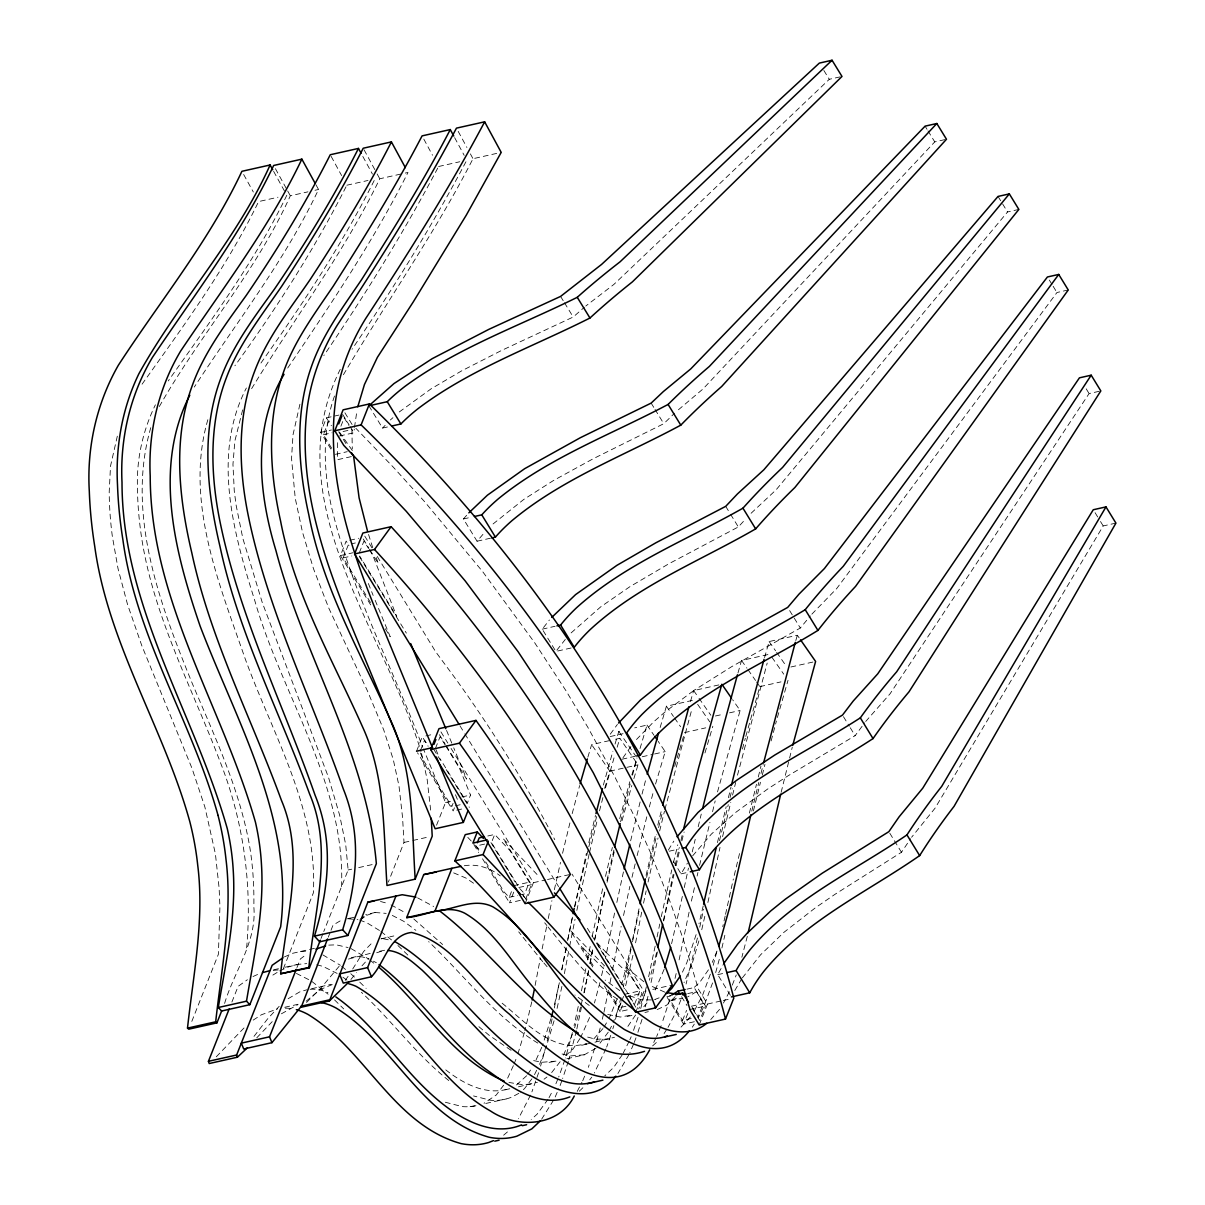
<?xml version="1.0" encoding="UTF-8"?>
<svg xmlns="http://www.w3.org/2000/svg" width="1205" height="1205" viewBox="0 0 1205 1205"><rect width="100%" height="100%" fill="white"/><g stroke="black" fill="none" stroke-linecap="round" stroke-linejoin="round"><path stroke-width="0.75" stroke-dasharray="5 3.75" d="M337.4 442.702L337.445 459.707L351.8 456.499M341.557 886.624C345.579 784.425 282.256 695.978 254.857 600.888C233.589 533.273 211.553 455.204 246.362 387.995M246.618 947.898C252.387 884.922 243.395 820.906 220.229 762.042C191.324 685.585 151.017 611.839 140.488 529.688A193.869 93.538 77.4 0 1 137.4 485.766C136.737 457.81 143.169 429.929 155.385 404.82M339.554 435.999L353.909 432.776L354.3 429.191M354.481 427.398L357.041 410.167M554.345 1007.983L558.879 984.349M561.681 969.799L566.335 946.347M584.305 992.574L588.477 970.763M589.878 963.488L593.056 947.175M535.11 985.434L540.382 958.05M542.13 948.922L546.829 925.606M561.907 986.413L556.725 1010.031M564.377 973.64L569.287 948.079M569.634 946.256L575.026 919.295M559.361 982.708L554.104 1006.235M561.876 969.904L566.184 947.943M567.615 940.638L572.752 915.439M581.473 990.856L586.097 967.254M587.528 959.993L590.375 945.473M588.643 970.899L583.13 996.294M590.089 963.578L593.312 947.115M594.743 939.795L605.031 889.456M610.031 982.723L611.101 977.27M612.532 970.01L621.147 926.449M614.565 913.044L605.497 958.065M635.577 942.807L641.693 912.14M631.043 949.133L623.271 987.106M632.52 941.843L639.75 907.636M657.418 951.92L650.7 984.244M548.275 918.481L551.905 900.647M576.849 910.378L589.125 854.255M567.811 939.192L572.737 915.845M574.604 906.506L586.413 853.215M578.249 1006.446L574.077 1025.56M594.547 940.021L605.437 889.561M603.946 1012.245L608.6 989.727M655.159 946.151L647.959 979.861M657.071 936.933L659.753 924.024M661.274 916.659L671.772 869.859M689.094 912.185L678.43 963.126M631.104 946.558L622.217 983.009M632.595 939.433L639.313 907.365M663.413 920.635L673.158 874.378M632.956 955.324L625.049 988.205M552.101 1018.903L546.513 1043.997M576.833 1028.95L581.864 1005.301M616.84 902.455L623.693 870.703M643.53 903.193L646.166 890.841M648.064 882.015L658.035 838.002M682.346 896.43L671.592 943.681M684.259 887.573L688.447 868.082M697.424 937.987L686.082 984.003M699.744 927.187L703.615 909.188M707.877 902.515L720.018 847.401M592.152 936.405L603.359 885.464M623.527 915.514L629.854 886.383M663.684 920.982L673.987 874.619M676.156 973.535L674.167 982.15M703.193 905.934L698.96 923.843M704.82 916.327L701.626 930.245M725.154 916.071L722.759 926.675M725.546 914.294L733.363 878.987M554.36 889.712L560.506 862.388M562.554 853.291L569.98 822.623M531.782 1001.837L524.898 1030.667M574.785 906.778L588.356 848.621M589.531 852.432L597.303 819.897M607.079 882.301L614.339 851.393M620.937 997.469L615.258 1020.274M647.989 996.324L645.338 1006.868M606.943 880.554L614.204 848.666M691.384 901.114L694.652 886.805M697.108 876.065L697.936 872.495M699.563 865.341L709.941 822.382M581.066 1005.332L582.723 998.101M747.311 936.315L741.858 957.252M721.915 947.974L724.853 935.261M630.637 840.804L640.262 801.325M646.076 875.357L655.701 834.086M659.662 830.968L664.452 811.251M675.116 865.446L679.304 847.507M680.976 840.322L682.648 833.152M646.603 877.391L656.785 834.749M676.065 865.732L679.801 849.766M605.497 876.412L612.351 847.446M631.992 877.33L635.427 862.84M637.129 855.61L647.447 814.143M692.242 851.92L695.225 839.328M698.207 826.735L701.25 814.098M722.578 836.601L730.787 802.349M572.405 1032.549L565.522 1057.945M599.924 982.557L594.457 1002.967M601.566 975.643L603.615 967.013M600.195 1027.97L596.58 1041.587M602.289 1019.234L603.539 1013.992M734.237 875.433L740.262 850.564M572.179 813.616L579.635 785.555M588.808 846.814L596.686 816.342M599.503 810.89L603.133 796.701M673.429 862.705L677.797 844.81M712.562 811.658L715.183 800.918M717.442 842.581L726.193 806.687M728.392 797.725L731.028 786.97M719.506 840.653L728.272 804.699M751.769 811.131L758.788 782.437M753.411 810.965L760.476 782.256M588.823 842.581L595.511 815.408M620.605 821.765L630.14 784.018M656.605 952.568L649.375 980.252M760.988 773.49L763.187 764.542M642.039 794.11L646.211 777.827M657.794 825.109L661.816 808.841M664.904 809.444L692.001 708.766M732.58 795.104L735.698 782.422M737.49 775.177L767.193 663.081M749.374 813.104L756.499 784.229M758.291 776.999L760.957 766.169M781.141 792.348L789.154 759.843M789.606 758.05L792.272 747.205M546.091 1045.729L540.593 1066.109M576.442 1030.757L568.79 1059.782M658.578 827.639L662.584 811.628M681.879 840.894L684.109 831.992M730.034 797.514L732.279 788.567M762.283 775.101L764.964 764.377M646.392 986.759L640.608 1008.916M698.885 940.924L692.318 963.036L684.033 982.632M619.716 818.662L629.808 781.714M649.314 806.958L653.592 790.977M717.517 791.911L740.111 710.468L732.595 699.668M742.431 749.058L745.323 738.228M745.79 736.421L759.843 686.624L756.604 682M771.125 740.939L776.397 721.057M713.194 965.31L717.367 949.661M605.482 787.965L615.017 754.39M603.359 785.058L612.893 751.242M632.52 775.207L636.797 759.346M622.036 820.665L631.812 785.509M524.416 1032.444L517.924 1053.712M554.059 1020.801L546.121 1047.401M715.68 972.555L719.4 958.879M207.847 419.717C184.335 500.361 219.054 583.356 245.202 658.804C272.767 734.538 317.909 809.624 313.345 892.935L283.265 968.925M550.926 1018.617L542.446 1045.699M580.584 1007.079L574.604 1027.82M655.55 784.048L665.205 751.604L658.126 741.286M594.683 1048.275L588.341 1067.314M764.557 657.584L769.121 641.557L797.333 635.246L799.472 638.319M795.797 640.578L797.333 635.246M737.972 672.962L741.542 660.476L769.754 654.149M777.391 717.487L788.04 680.298M150.776 427.685C126.013 513.285 159.406 602.831 191.58 681.774C213.903 734.884 239.147 787.784 249.405 844.931C252.945 865.401 254.18 886.202 253.848 906.958C256.906 941.949 234.041 971.441 224.522 1003.69M690.495 701.385L693.643 690.57L731.751 666.621L800.316 628.016L810.317 615.936M660.159 727.474L666.395 706.235L694.607 699.924M674.664 766.365L684.636 732.58L705.784 727.835M704.97 752.944L712.833 726.254M696.113 934.613L686.88 962.554L681.91 973.294M587.874 757.132L591.625 744.615L611.025 740.262M615.047 744.027L618.813 731.405L622.337 730.622M604.639 788.386L609.79 771.17L591.625 744.615M617.156 747.236L619.837 738.288L612.788 739.87M538.605 1072.736L531.902 1091.881M640.021 748.531L647.025 725.094L634.674 727.85M633.875 778.626L638.002 764.859L619.837 738.288M568.293 1061.439L562.645 1078.52M631.842 774.89L636.993 757.915M638.032 1017.397L632.956 1031.992M669.844 999.216L661.756 1024.084M117.322 436.165L110.514 466.079L109.203 492.092A193.869 93.538 77.4 0 0 112.291 536.014L118.015 568.564L127.519 604.398L141.768 645.564L192.017 768.368L204.88 807.004L215.409 853.908L219.129 888.221L219.928 906.657L218.406 954.209L190.797 1023.964M299.909 404.247L293.011 434.794L291.535 458.472L295.24 498.283L302.5 532.218L313.511 568.79L328.694 607.907L367.585 691.233L383.702 729.838L393.312 759.722L398.991 785.931L402.56 817.427L404.006 842.461L388.341 882.045M610.739 1035.381L606.657 1047.085M612.818 1028.859L613.857 1025.606M637.912 1032.324L642.054 1019.279M710.348 974.197L702.741 994.833L694.261 1010.965M712.562 982.934L703.765 1006.747L698.177 1017.924M334.493 396.038C322.127 430.938 323.452 469.152 331.044 504.955C350.459 589.471 392.227 666.591 422.729 747.266M572.345 1034.432L563.187 1055.941M242.642 409.911L234.855 441.03L232.957 464.317L234.267 490.917L236.15 505.377L242.823 538.349L262.238 602.47L328.528 777.451L339.674 815.288L345.715 844.75L348.14 869.965L323.768 931.54M564.919 1059.692L558.728 1076.999M589.606 1017.517L580.9 1036.918M620.59 1003.208L613.119 1022.608M560.114 1085.554L562.012 1080.283M617.201 998.84L609.097 1018.346M646.031 990.796L638.725 1008.901M716.975 951.091L712.245 962.373M661.168 1025.681L656.65 1036.481M664.106 969.347L654.179 992.333M605.979 1048.802L594.291 1073.007M633.514 1044.208L629.884 1052.733M634.192 1042.491L636.873 1035.577M732.279 985.133L736.27 974.966M330.923 449.088L320.681 432.384L326.419 417.894L338.966 415.077M331.706 448.305L323.377 434.734L328.694 421.313L332.143 420.545M340.894 426.224L344.208 417.849L348.757 425.275M370.703 604.91L340.443 555.565L346.181 541.075L348.998 545.684M370.492 602.515L343.139 557.915L348.456 544.494L355.355 542.958M359.316 552.764L363.97 541.03L368.414 548.29M231.902 1002.033L238.123 986.353L247.387 979.725M296.927 967.615L300.361 958.969L306.401 954.39M321.042 938.439L323.091 933.242M328.272 937.159L330.321 931.977M330.998 930.26L333.062 925.078L341.256 920.274M416.553 751.212L422.292 736.722L428.137 746.241M420.62 750.158L424.582 740.156L427.489 744.901M435.472 748.35L440.096 736.677L444.946 744.6M436.541 825.244L445.534 802.53L423.437 748.983M453.08 803.374L451.8 806.627L423.588 760.611L420.44 753.005M454.436 807.772L453.185 810.935L417.517 752.794M445.925 746.181L459.527 768.368L470.522 795.029L467.314 803.148L440.066 758.728M519.536 895.029L524.702 893.869L529.326 882.196L509.896 850.504L494.698 834.447L491.474 842.551L518.722 886.985M485.705 861.891L504.187 892.046L509.203 897.333L511.839 890.676M520.289 900.376L509.519 902.801L513.978 891.519M525.666 899.171L531.405 884.681L503.208 838.71L539.057 876.607M525.139 903.614L533.423 882.678L450.775 747.928M625.937 1006.25L619.054 1007.802L621.042 1002.771M621.705 1001.084L623.693 996.053M627.233 1009.895L620.063 1011.507L622.608 1005.06M605.799 952.116L630.968 976.381L639.87 990.902L634.553 1004.322L596.46 942.205L605.784 952.086M643.832 981.729L625.937 967.299L641.949 993.402L636.21 1007.892L628.392 995.149M635.683 1012.321L643.967 991.384L572.044 874.137M691.203 1018.496L682.572 1020.424L686.564 1010.362M694.351 1021.72L683.596 1024.13L688.055 1012.863M687.739 993.598L696.595 991.61L703.404 1003.524L698.087 1016.945L691.715 1006.552M686.955 989.139L694.125 987.528L705.482 1006.024L699.744 1020.514L691.354 1006.853M699.201 1024.943L707.501 1004.021L698.508 989.38L683.642 940.397L670.191 902.033L649.947 851.408L633.062 813.812L614.686 776.547L587.889 727.383L566.079 690.902L534.689 642.762L482.678 571.652L424.778 501.882L393.598 467.48L355.882 428.317M513.375 1065.657L507.004 1079.529M514.053 1063.97L516.749 1057.252M539.554 1064.377L544.961 1050.941M680.915 999.758L675.568 1013.059L668.022 1027.338M555.912 1083.732L558.02 1078.686M582.708 1080.78L584.817 1075.734M541.798 1047.235L534.99 1062.268M530.501 1095.149L518.406 1118.737M555.189 1096.987L558.698 1088.823M159.331 406.522C200.15 334.719 256.017 271.712 290.33 195.797L307.953 191.836M629.131 1041.286L623.196 1053.185M629.823 1039.779L631.194 1036.767M655.957 1037.987L652.221 1045.413M629.085 1054.405L617.909 1073.504M729.356 991.775L723.437 1003.057M534.493 1074.679L536.662 1070.266M340.247 369.332C274.966 500.015 384.576 630.486 420.997 751.619M286.805 195.255C254.782 261.666 210.544 320.907 168.278 380.916M549.028 1097.725L552.944 1090.133M577.24 1091.399L581.925 1082.286M315.906 184.681L318.542 189.471C285.163 260.205 236.707 321.946 194.291 387.061M553.547 1100.135L541.422 1119.55M251.634 388.643C294.095 318.662 343.967 252.854 379.771 178.777L402.681 173.641M343.425 374.725C386.037 302.47 434.779 233.619 472.993 158.714L501.205 152.387M346.001 186.835C314.189 249.556 276.066 308.841 234.9 365.778M374.198 180.524C341.874 245.067 301.762 305.226 260.205 364.091M734.779 990.51L741.361 979.439M437.746 168.097C403.585 232.776 364.919 295.044 323.844 355.535M465.943 161.771C431.782 226.465 393.131 288.718 352.041 349.209M730.411 995.315L717.728 974.649L723.768 963.593M580.042 1038.484L573.023 1049.073L563.699 1057.478M608.254 1032.173L596.987 1047.19M609.112 1030.606L611.688 1025.907M622.352 1054.631L613.752 1067.344L604.774 1075.854M603.961 1027.202L607.395 1021.298M635.592 1014.972L626.856 1027.91M708.435 969.814L699.879 982.165L694.125 987.528M673.264 861.138L681.051 873.866L687.362 863.247M1115.92 523.106L1103.208 525.952L935.035 808.209L911.598 837.264M352.704 969.016L363.639 951.513L373.324 941.527M287.709 368.037C330.531 304.609 373.505 240.97 407.983 172.466L404.443 173.249M668.323 850.112L673.821 841.15M503.69 1085.148L496.249 1095.014L484.018 1103.238M531.887 1078.821L524.446 1088.702L520.229 1092.182M664.106 1033.529L667.043 1028.889M692.318 1027.202L694.276 1024.114M548.049 1099.246L537.099 1114.203L531.209 1119.46M742.37 977.873L760.536 954.842L784.018 932.263L815.469 907.726L835.201 894.17L901.476 852.266L910.588 838.77M142.07 384.184C183.988 325.41 227.007 266.817 258.593 201.581L277.978 197.228M1099.156 391.309L1089.094 393.568L890.028 693.839L865.717 721.449M622.955 757.809L630.923 746.482M527.715 1074.197L531.917 1068.067M560.114 1061.741L549.887 1074.83M610.287 734.176L617.397 724.416M692.664 855.836L711.402 834.071L735.532 812.532L767.66 789.019L787.769 775.99L855.113 735.683L864.648 722.864M345.187 980.418L349.028 975.071M1068.248 289.968L1056.951 292.514L836.707 588.552L811.432 614.595M602.907 1028.603L593.282 1039.448M556.891 650.082L565.296 639.463M589.712 1079.831L591.76 1077.195M254.014 1036.36L267.465 1019.053L279.199 1006.311M554.903 649.826L542.235 629.161L549.42 619.988M690.329 1016.975L679.876 1028.362M719.566 1009.368L710.739 1019.566M350.896 979.514L356.454 972.646M1018.858 209.429L1007.546 211.96L776.14 489.787L749.947 514.339M643.801 1006.793L649.073 1000.421M675.177 996.655L666.531 1005.256L656.695 1009.805M466.651 515.303L463.413 518.963L477.06 541.211L484.546 532.52M636.481 739.509L653.652 721.855L665.19 711.824L693.673 690.586L721.84 684.244M339.132 966.289L320.455 988.582L305.392 1003.599M362.012 965.777L368.399 958.803M571.11 632.911L600.783 606.793L629.944 586.654L668.73 563.835L738.334 526.947L745.308 519.37M526.66 1075.734L515.845 1085.509M256.755 1037.806L272.225 1021.644M944.81 139.629L934.749 141.889L703.042 388.929L675.885 411.929M244.013 1027.97L215.454 1057.659M368.881 405.814L382.527 428.076L385.148 425.38M696.595 991.61L687.483 997.032M493.056 523.964L523.783 499.427L553.637 480.418L593.116 458.789L663.774 423.693L674.544 413.225M579.289 1091.218L584.35 1086.323M840.186 76.864L829.281 79.304L613.827 284.47L585.796 306.025M306.16 1001.174L320.319 989.486L334.96 983.476M652.613 1045.895L657.855 1041.15M390.375 419.973L392.92 417.698M399.262 411.974L431.044 388.869L461.53 370.929L501.626 350.429L573.203 317.02L584.395 307.245M503.63 1135.185L508.495 1131.028M544.058 1079.198L546.965 1077.014M288.131 998.719L299.638 991.941L306.763 989.802M595.918 1048.29L584.289 1054.797L566.681 1058.803M253.186 1020.108L261.395 1014.776L277.527 1008.886M281.398 1013.797L297.725 1004.744M272.857 975.086L278.325 971.727M676.412 998.177L670.567 1000.828L682.572 1020.424M518.813 1093.342L512.215 1096.912A193.869 93.538 77.4 0 1 490.42 1100.255L473.52 1095.932M348.456 959.075L371.004 953.185M376.668 952.763L384.817 950.203L377.27 951.769M366.682 915.318L375.041 912.501L386.157 913.375M253.02 976.532L259.135 973.791M279.696 970.884L288.869 966.787L297.921 964.377L306.733 963.608M284.455 956.875L292.664 953.291L314.656 948.275M659.135 997.83L654.752 999.517L656.544 999.126M683.596 1024.13L666.832 996.806L671.953 994.908M502.139 1003.208C525.41 1021.87 553.11 1053.712 586.323 1043.575M594.969 1042.189L614.52 1037.264M607.697 1014.444L620.349 1017.05L632.73 1014.806M445.775 1069.889C463.262 1083.657 486.459 1096.038 509.173 1088.642M518.466 1086.82L537.385 1082.331M581.684 1045.292L587.136 1043.997M375.041 912.501L365.733 914.685M627.067 1016.568L634.945 1014.715M315.002 190.269L318.542 189.471M346.859 185.209L368.007 180.464M438.605 166.501L459.753 161.756M320.681 432.384L331.435 429.974M323.377 434.734L332.008 432.806M343.033 431.541L351.905 429.567L352.297 448.923M382.527 428.076L388.04 426.841M335.397 454.33L347.251 451.679M349.766 540.277L358.728 538.258M463.413 518.963L470.748 517.322M340.443 555.565L352.99 552.749M343.139 557.915L351.77 555.987M477.06 541.211L491.745 537.927M542.235 629.161L555.098 626.284M557.719 651.001L574.243 647.296M425.877 735.924L433.062 734.312M790.917 666.983L815.604 661.455M759.843 686.624L780.991 681.879M610.182 736.556L623.045 733.679M715.439 715.996L722.488 714.429M729.537 712.848L740.111 710.468M622.006 759.225L634.854 756.348M461.907 796.972L470.522 795.029M642.28 756.74L652.854 754.36M654.616 753.969L665.205 751.604M445.534 802.53L452.417 800.979M455.249 805.844L460.415 804.699M609.79 771.17L638.002 764.859M456.77 810.137L463.955 808.525M404.006 842.461L411.071 840.879M412.833 840.488L428.694 836.933M487.799 835.984L494.698 834.447M348.14 869.965L351.664 869.182M358.713 867.6L372.827 864.437M484.591 844.102L475.975 846.03L479.861 852.372M349.209 918.361L354.767 917.141M513.812 885.66L529.326 882.196M669.242 851.197L678.43 849.133M533.423 882.678L545.745 879.921M547.507 879.514L570.402 874.393M518.843 887.498L531.405 884.681M509.203 897.333L517.819 895.405M381.262 938.77L393.794 935.954M681.051 873.866L688.401 872.209M273.58 969.799L280.81 968.187M285.148 967.208L297.921 964.377M311.628 988.702L331.149 984.319M284.711 1007.275L300.452 1003.75M624.356 994.381L639.87 990.902M717.728 974.649L725.079 973.007M652.794 989.41L672.224 985.057M625.802 997.017L641.949 993.402M666.832 996.806L670.658 995.963M670.567 1000.828L682.407 998.177M644.931 1012.441L648.35 1011.673M691.339 1006.235L703.404 1003.524M707.501 1004.021L721.524 1000.873M723.271 1000.481L730.29 998.915M689.335 1009.639L705.482 1006.024M585.555 1044.298L590.269 1043.244M509.79 1088.763L502.786 1090.314M485.751 1103.464L506.04 1098.99M347.281 918.812L350.068 918.195M351.137 957.674L356.62 956.529L362.539 956.936L369.061 958.954M381.036 938.846L383.702 938.318M584.289 1054.797L570.266 1055.941L558.789 1053.2M533.664 1060.626L542.054 1062.268L556.092 1061.123M549.073 1062.403L557.282 1060.912M470.116 1106.612L474.83 1105.844M651.468 999.954L640.985 999.713L628.784 995.466M609.896 1038.966L595.616 1039.207L587.362 1037.008M273.234 970.387L278.521 969.92M530.983 1083.988L522.548 1084.651L508.947 1082.467M464.287 865.747C477.15 863.608 490.164 867.901 500.256 875.884M328.754 945.112L336.316 944.841L348.049 947.567M300.542 951.423L306.597 951.212M348.365 918.797L357.945 919.686M383.371 938.77L391.776 940.503M316.779 964.768L322.955 966.395L337.114 973.399M380.509 901.491L387.769 903.449M664.814 992.152L649.992 985.494M453.683 872.887L465.838 877.993L473.61 883.25M445.323 1102.244L462.208 1106.582A193.869 93.538 77.4 0 0 476.321 1105.678M392.288 915.423L403.645 921.268L415.876 930.335M359.617 920.018L367.058 922.894L379.575 930.531M296.4 973.429L308.902 979.725M417.608 897.861L433.649 906.491M391.053 904.91L405.452 912.803M351.107 948.621L368.534 958.939M322.895 954.932L340.337 965.265M373.43 961.213L376.337 962.705M619.822 990.615L605.106 980.057M537.822 1043.093C494.909 1016.93 464.693 975.719 428.634 941.617M511.101 1050.323L489.215 1035.351L476.849 1024.973M617.487 999.156C589.079 980.87 569.091 952.733 548.049 926.961M589.29 1005.482L574.906 994.999M380.946 931.51L391.535 939.945M342.898 977.195L347.13 980.298M311.869 981.457L328.122 994.2M413.812 918.993L442.612 944.509M448.787 1080.554C416.327 1054.646 391.7 1020.56 361.425 992.302M369.845 960.008L376.382 965.28M341.648 966.32L346.874 970.552M609.835 974.905L586.413 951.498M350.791 973.715L354.632 977.315M359.753 982.12L366.139 988.371M604.533 965.913L570.266 930.32L592.724 966.937M397.936 945.518L410.423 957.568M334.538 999.909L343.711 1008.901M519.701 888.567L524.702 893.869M467.796 837.37L474.198 844.133M475.478 845.488L480.599 850.896M522.834 895.526L529.236 902.289M586.398 951.483L580.946 945.669L593.643 966.38M542.717 961.62L522.142 936.149M543.847 962.916L547.206 966.832M544.69 922.819L546.904 925.53M518.707 931.857L520.997 934.718M771.908 657.237L783.732 674.152M741.542 660.476L746.919 668.157M748.004 669.709L755.535 680.464M769.121 641.557L775.568 650.805M776.653 652.357L786.323 666.229M693.643 690.57L697.936 696.731M699.02 698.282L710.83 715.243M697.635 704.307L709.805 721.87M666.395 706.235L673.49 716.478M674.499 717.954L680.584 726.72M647.025 725.094L654.089 735.396M618.813 731.405L635.984 756.439M998.026 196.43L1007.546 211.96M1049.329 280.087L1052.191 284.742M1053.14 286.293L1056.951 292.514M925.094 126.148L927.022 129.297M927.986 130.863L934.749 141.889M1086.202 388.838L1089.094 393.568M823.859 70.462L829.281 79.304M1095.074 512.682L1099.593 520.048M1100.496 521.524L1103.208 525.952M725.711 506.341L729.597 512.682M730.561 514.264L738.334 526.947M789.637 610.589L800.316 628.016M651.152 403.103L654.059 407.847M655.038 409.429L663.774 423.693M843.455 716.674L849.284 726.178M850.263 727.76L855.113 735.683M560.581 296.415L563.488 301.175M564.467 302.756L573.203 317.02M889.817 833.258L901.476 852.266M344.886 412.773L352.071 424.476M342.566 414.279L349.179 425.064M350.128 426.615L353.909 432.776M352.327 450.534L338.891 431.254M338.68 431.797L346.136 443.952M326.419 417.894L331.42 425.757M681.548 996.671L686.986 1005.527M364.769 536.15L372.435 548.652M377.24 556.469L435.728 651.845L456.168 679.545A1421.237 1015.438 21.6 0 1 554.767 839.674M363.262 538.996L368.911 548.2M369.845 549.736L378.325 563.548L375.508 555.535M369.317 549.736L372.872 555.55L396.761 616.568L359.632 556.032M359.512 556.725L406.371 633.122M587.392 928.302L624.491 988.793M459.979 725.832L463.88 732.203M464.859 733.8L558.578 886.594M609.278 991.866L619.054 1007.802M385.344 628.784L390.224 636.752L373.851 597.153M604.443 986.036L620.063 1011.507M440.94 731.887L447.823 743.108M439.418 734.688L445.248 744.208M446.227 745.79L466.636 779.093L453.728 747.808M433.664 749.179L440.412 760.174M446.196 769.603L469.332 807.32M490.962 842.596L515.062 881.894M522.774 894.456L524.702 897.605M473.851 844.645L478.671 852.507M482.527 858.788L509.519 902.801M273.625 171.351L285.043 192.062M243.651 174.484L253.321 192.017M275.418 168.67L286.82 189.411M287.694 191.008L290.33 195.797M362.826 156.439L372.435 174.077M331.134 156.349L341.618 175.584M458.186 131.36L466.907 147.447M470.387 153.879L472.993 158.714M364.091 149.827L376.291 172.345M377.15 173.957L379.771 178.777M454.631 137.626L464.196 155.355M423.814 139.102L432.505 155.219M455.46 794.698L457.584 799.834M446.558 730.441L453.005 746.076M435.954 749.525L439.102 757.132M368.369 583.521L373.158 595.436M368.564 534.478L372.691 547.522M421.509 753.411L427.188 779.605L430.772 811.116M285.314 1008.163A150.971 72.842 77.4 0 1 292.785 1008.841M310.077 989.32A125.712 60.657 77.4 0 1 327.941 992.694"/><path stroke-width="1.5" d="M320.349 940.156L309.414 967.796L280.66 973.776C286.248 916.222 305.302 856.529 281.398 800.271C251.288 717.954 210.242 639.313 191.836 552.99C178.973 498.373 172.42 439.358 192.288 385.525C204.187 352.161 225.968 323.738 246.362 295.24C277.045 250.113 305.588 203.449 330.26 154.737L358.457 148.426L361.078 153.231M309.414 967.796L308.872 967.449C314.445 909.911 333.499 850.218 309.595 793.959C279.5 711.628 238.454 633.002 220.033 546.663C207.17 492.062 200.632 433.032 220.485 379.214C232.399 345.85 254.165 317.427 274.574 288.929C305.242 243.787 333.785 197.123 358.457 148.426M221.765 1010.664L216.93 1022.864L188.718 1029.19L187.498 1028.121C193.357 974.122 204.564 919.882 197.741 865.386A150.971 72.842 77.4 0 0 189.818 821.674C163.88 727.895 107.968 643.922 94.728 546.302A233.077 112.457 77.4 0 1 89.306 491.263C86.685 447.537 96.581 403.359 118.331 365.281C160.054 301.039 209.173 241.151 241.904 171.306L270.101 164.98L272.737 169.754M216.93 1022.864L215.695 1021.795C221.554 967.796 232.761 913.571 225.953 859.06A150.971 72.842 77.4 0 0 218.015 815.348M189.803 395.225C152.658 467.977 175.222 553.381 200.15 626.163C236.918 722.548 294.216 819.551 280.644 926.841L249.827 1004.684L221.63 1011.01L218.286 1007.516C225.877 962.012 236.3 916.297 233.198 869.859A125.712 60.657 77.4 0 0 227.248 828.513C194.156 712.501 122.067 606.974 122.006 482.346C119.897 438.876 130.095 394.894 152.417 357.418C194.532 294.592 240.955 234.116 273.656 165.477L301.868 159.15L315.017 183.085M249.827 1004.684L246.498 1001.189C254.074 955.701 264.513 909.986 261.41 863.533A125.712 60.657 77.4 0 0 255.445 822.187C222.368 706.19 150.264 600.647 150.218 476.02C148.095 432.565 158.292 388.567 180.614 351.107C222.744 288.281 269.152 227.79 301.868 159.15M534.418 989.079L532.188 1000.014M284.034 374.318C251.89 427.775 258.653 493.568 275.975 550.715C303.765 656.725 366.742 753.14 376.352 863.654L347.914 935.472L319.702 941.798L314.46 936.134C328.694 888.808 334.116 842.31 315.123 795.315C283.115 704.202 239.328 616.674 219.958 521.464C210.303 473.866 208.857 423.045 226.63 377.075C239.328 343.53 261.922 315.168 281.97 285.841C311.071 241.226 339.012 195.722 363.217 148.23L391.414 141.904L405.362 167.631M347.914 935.472L342.672 929.808C356.891 882.482 362.313 835.984 343.32 788.989C311.327 697.876 267.525 610.348 248.17 515.153C238.5 467.54 237.069 416.719 254.827 370.763C267.525 337.204 290.134 308.841 310.167 279.53C339.283 234.9 367.209 189.396 391.414 141.904M573.128 913.661L574.228 908.299M657.825 947.371L662.66 924.205M640.066 903.81L645.338 878.912M703.584 904.172L716.132 847.959M614.61 846.889L620.153 823.587M748.124 932.775L780.704 794.155M624.1 868.941L629.823 844.313M683.491 829.567L698.508 768.172L721.84 684.244M750.896 814.731L729.838 906.702L718.858 945.94M595.963 813.601L602.41 788.582M731.465 785.178L746.422 724.356L764.045 659.361M763.624 762.765L795.3 642.355M662.705 805.226L688.929 706.793M702.59 808.66L717.758 747.085L737.46 674.755M792.724 745.413L815.604 661.455L800.557 639.87M357.78 406.793L364.452 384.516L377.391 357.343L413.3 301.868L466.26 215.198L501.205 152.387L484.651 121.826L456.454 128.137C420.545 195.978 379.304 260.837 337.355 325.064C321.901 350.083 311.297 378.114 307.32 407.305C297.966 478.129 320.259 548.365 346.287 613.345L435.156 828.739L463.353 822.413L468.007 810.679M670.688 947.251L664.633 967.675M580.102 783.807L587.347 758.924M647.19 774.197L658.608 732.776M551.408 1016.884L552.854 1011.643M334.809 430.772L343.094 409.836L369.393 403.946C537.31 567.45 674.529 769.302 733.8 998.132L725.515 1019.053L699.201 1024.943L690.224 1010.302L675.357 961.334L661.891 922.97L630.561 847.236L593.327 772.827L557.779 711.824L518.135 651.754L465.16 580.87L406.266 511.312L343.787 445.413L334.809 430.772L361.108 424.883L369.393 403.946M338.741 423.934L341.919 415.891M459 724.235L354.571 553.954L362.856 533.032L391.113 526.69C436.3 575.794 478.46 627.669 516.915 682.211A1422.021 1015.996 21.6 0 1 616.508 850.143L646.558 916.719L672.224 985.057L655.61 1007.847L635.683 1012.321L559.557 888.19M247.402 1047.808L237.415 1057.207L209.203 1063.533L208.435 1061.319L229.146 1009.007M237.415 1057.207L236.632 1055.008L272.149 965.295L282.889 957.839M269.543 1036.812L241.331 1043.138L243.726 1048.998L271.938 1042.671L269.543 1036.812L296.249 969.347M348.667 982.256L329.402 1000.933L301.205 1007.244L327.579 938.891M329.402 1000.933L367.856 902.108L402.214 894.728L415.966 897.123M430.682 749.6L438.966 728.679L475.96 720.394A1420.966 1015.243 21.6 0 1 570.402 874.393L553.863 897.168L525.139 903.614L430.682 749.6L459.421 743.169L475.96 720.394M433.981 744.374L435.894 739.554M367.615 967.6L339.418 973.926L343.274 983.099L371.471 976.773L367.615 967.6L396.053 895.782M453.758 136.014L450.278 129.568L422.081 135.879C395.24 187.498 364.497 236.933 333.348 286.022C314.58 313.767 294.125 341.166 283.145 373.189C266.38 420.741 269.8 472.601 280.584 521.042C294.592 594.577 332.61 659.707 362.72 727.233C385.495 776.879 383.491 832.278 386.971 885.494L415.183 879.168L432.218 836.15L431.239 818.255M644.524 1051.332C597.921 1066.832 558.969 1018.105 532.746 986.85C511.327 961.56 494.095 930.275 464.648 913.149C445.775 903.599 425.862 916.101 406.688 917.623L423.723 874.604L436.074 872.074M406.688 917.623L434.885 911.311L451.92 868.278L461.184 866.305M667.269 1035.878C653.005 1041.692 637.053 1036.405 624.22 1029.386C558.352 984.048 513.119 914.731 454.857 860.867L465.235 834.658L477.285 831.962L483.401 838.439M477.285 831.962L472.887 843.078L487.242 839.855M477.255 842.792L479.183 837.927L484.35 836.767M454.857 860.867L483.069 854.556L488.371 841.135M270.101 164.98C236.21 240.593 178.897 301.898 138.936 373.671C122.157 408.133 115.439 446.784 117.503 484.937A233.077 112.457 77.4 0 0 122.925 539.976C136.18 637.611 192.092 721.584 218.03 815.348M450.278 129.568C423.452 181.172 392.694 230.607 361.545 279.696C342.777 307.441 322.322 334.854 311.342 366.877C294.577 414.43 297.997 466.275 308.796 514.731C322.804 588.251 360.822 653.381 390.917 720.906C413.692 770.567 411.688 825.967 415.183 879.168M484.651 121.826C448.757 189.652 407.516 254.526 365.567 318.738C350.113 343.756 339.509 371.803 335.532 400.979C326.178 471.803 348.471 542.054 374.484 607.019L432.068 746.708M649.736 1049.766C613.571 1116.523 542.114 1045.759 509.61 1014.309C477.135 988.326 454.27 942.958 411.583 932.459C389.275 934.884 384.817 962.705 371.471 976.773M731.39 996.912L749.751 992.8A116.087 71.502 -38.1 0 1 763.548 971.712C805.091 920.605 866.591 892.498 919.656 855.61A464.332 285.947 -38.1 0 1 954.074 806.341L1115.92 523.106L1105.979 506.898L941.768 786.293A462.765 280.584 -37.5 0 0 906.958 834.899C853.652 871.411 792.122 899.186 750.052 949.766A115.665 70.131 -37.5 0 0 736.104 970.537L726.916 972.601M680.238 976.125L671.682 988.477L666.26 993.583M574.288 1096.008C558.638 1127.082 516.87 1128.754 490.48 1110.98C436.089 1080.403 409.941 1017.216 356.138 986.368A125.712 60.657 77.4 0 0 348.772 983.822M690.239 871.802L699.427 869.739A114.671 66.275 -35.6 0 1 713.812 849.856C757.418 800.798 819.054 773.987 873.023 738.575A459.12 265.326 -35.6 0 1 908.992 691.836L1100.828 390.932L1091.188 375.192L896.686 671.772A458.171 260.114 -35 0 0 860.325 717.864C806.13 752.899 744.449 779.394 700.316 827.895A114.415 64.95 -35 0 0 685.781 847.492L682.105 848.32M723.768 963.593L737.656 944.057L747.16 933.197L770.808 910.89L785.449 899.096L822.247 873.203L888.853 831.676L899.081 816.87L922.759 788.175L1093.266 509.745L1105.979 506.898M354.571 553.954L374.514 549.48L391.113 526.69M677.029 836.767L698.041 812.426L722.322 791.143L737.279 779.861L774.8 755.023L842.491 715.092L853.2 701.054L877.752 673.821L1079.439 377.828L1091.188 375.192M640.367 755.113A113.857 60.822 -33 0 1 655.415 736.451C701.22 689.727 763.006 664.241 817.924 630.411A456.138 243.696 -33 0 1 855.565 586.383L1068.248 289.968L1058.728 274.439L843.259 566.32A455.821 238.605 -32.4 0 0 805.226 609.7C750.067 643.154 688.266 668.323 641.934 714.475A113.767 59.557 -32.4 0 0 626.721 732.851L640.367 755.113L636.692 755.942M615.86 1076.155C588.778 1112.546 539.795 1084.711 513.315 1062.328C479.003 1035.652 453.291 1000.15 422.157 970.176C412.185 961.711 401.446 951.619 387.784 950.414M271.938 1042.671L301.401 1006.16M618.527 723.045L640.337 700.165L665.296 680.012L680.614 669.287L718.873 645.594L787.693 607.41L798.93 594.201L824.431 568.519L1047.416 276.984L1058.728 274.439M689.185 1031.013C653.938 1075.432 597.71 1025.154 572.752 995.089C546.332 965.808 527.429 927.745 492.86 906.838C473.987 897.288 454.059 909.775 434.885 911.311M560.596 625.049L574.243 647.296A113.767 55.701 -30.6 0 1 589.983 629.778C637.897 585.419 699.789 561.138 755.656 528.875A455.821 223.181 -30.6 0 1 794.893 487.483L1018.858 209.429L1009.338 193.9L782.602 467.42A456.138 218.18 -30.1 0 0 742.958 508.164C686.865 540.051 624.943 564.03 576.517 607.787A113.857 54.466 -30.1 0 0 560.596 625.049L556.921 625.877M540.247 1120.921L531.827 1128.874L516.9 1136.179A233.077 112.457 77.4 0 1 489.245 1137.279C421.404 1118.285 393.674 1043.108 336.255 1008.133A150.971 72.842 77.4 0 0 320.997 1002.53M468.82 512.863L487.407 495.195L524.657 468.685L580.313 437.731L651.152 403.103L663.383 391.535L690.751 368.911L925.094 126.148L936.827 123.513L946.482 139.253L721.705 386.459A458.171 202.365 -28.4 0 0 680.795 425.139C623.979 455.776 561.952 478.897 511.914 520.696A114.415 50.535 -28.4 0 0 495.421 537.099L491.745 537.927M551.769 617.397L575.598 594.592L616.885 565.356L655.821 542.822L725.711 506.341L737.43 493.945L763.865 469.769L998.026 196.43L1009.338 193.9M936.827 123.513L709.399 366.395A459.12 197.439 -27.8 0 0 668.097 404.428C611.04 434.674 548.983 457.523 498.463 498.704A114.671 49.315 -27.8 0 0 481.774 514.851L474.424 516.493M368.881 405.814L394.005 383.551L432.233 358.653L488.808 329.372L560.581 296.415L601.551 264.452L819.34 63.097L832.053 60.25L841.994 76.457L632.414 281.85A462.765 183.25 -26.4 0 0 589.953 318.015C532.249 347.13 470.086 369.227 418.15 408.57A115.665 45.805 -26.4 0 0 400.888 423.964L391.715 426.013M832.053 60.25L620.108 261.786A464.332 178.355 -25.9 0 0 577.255 297.304C519.31 326.013 457.117 347.884 404.699 386.579A116.087 44.585 -25.9 0 0 387.242 401.702L370.718 405.407M685.163 989.531L677.978 991.143L671.953 994.908M361.259 918.752L363.955 916.915M706.763 1023.271C691.218 1036.526 668.685 1032.911 652.417 1023.06C603.66 991.444 569.724 942.34 528.302 902.425M569.86 1096.896C539.192 1109.067 508.766 1085.675 485.103 1068.639C445.263 1038.65 418.798 994.532 379.063 964.618M315.936 949.133L325.591 945.85M521.614 1124.868C493.432 1136.677 462.976 1120.424 441.211 1102.771C402.139 1071.486 376.999 1025.756 335.864 996.927M493.463 1140.638L488.703 1142.491A233.077 112.457 77.4 0 1 461.048 1143.605C393.192 1124.611 365.461 1049.419 308.058 1014.459A150.971 72.842 77.4 0 0 296.34 1009.654M262.479 972.631L269.709 970.703M394.668 941.482C441.783 969.242 471.667 1018.24 515.002 1051.137C537.144 1068.037 564.527 1091.097 594.457 1081.849M587.468 1083.687L602.907 1080.147M416.553 751.212L432.7 747.597M423.723 874.604L451.92 868.278M314.46 936.134L342.672 929.808M280.66 973.776L308.872 967.449M218.286 1007.516L246.498 1001.189M187.498 1028.121L215.695 1021.795M300.919 1006.25L329.116 999.924M208.435 1061.319L236.632 1055.008M675.794 994.788L682.979 993.191L688.567 1002.289M682.422 994.788L685.961 994.005M664.979 1036.963L676.261 1034.447M522.292 1125.681L526.63 1124.717M494.758 1141.165L499.111 1140.201M367.856 902.108L374.002 901.054M682.979 993.191L676.397 994.065L666.395 992.589M504.277 1081.201C451.137 1058.111 421.72 1003.931 379.003 967.404M578.325 1033.092C524.039 1002.078 488.387 948.139 439.223 910.618M361.108 424.883C529.025 588.386 666.245 790.239 725.515 1019.053M554.405 892.86L580.012 919.942M483.069 854.556L520.545 894.215M374.514 549.48C419.686 598.584 461.861 650.459 500.301 705A1422.021 1015.996 21.6 0 1 599.909 872.947L629.959 939.508L655.61 1007.847M722.925 685.781L731.51 698.132M655.098 736.873L657.117 739.81M742.958 508.164L755.656 528.875M805.226 609.7L817.924 630.411M668.097 404.428L680.795 425.139M860.325 717.864L873.023 738.575M577.255 297.304L589.953 318.015M906.958 834.899L919.656 855.61M481.774 514.851L495.421 537.099M685.781 847.492L699.427 869.739M387.242 401.702L400.888 423.964M736.104 970.537L749.751 992.8M351.724 453.065L353.592 456.093L359.105 497.906L367.54 531.209M677.978 991.143L679.876 994.23M410.679 643.56L445.835 728.694M436.346 757.026L463.353 822.413M459.421 743.169A1420.966 1015.243 21.6 0 1 553.863 897.168"/></g></svg>
